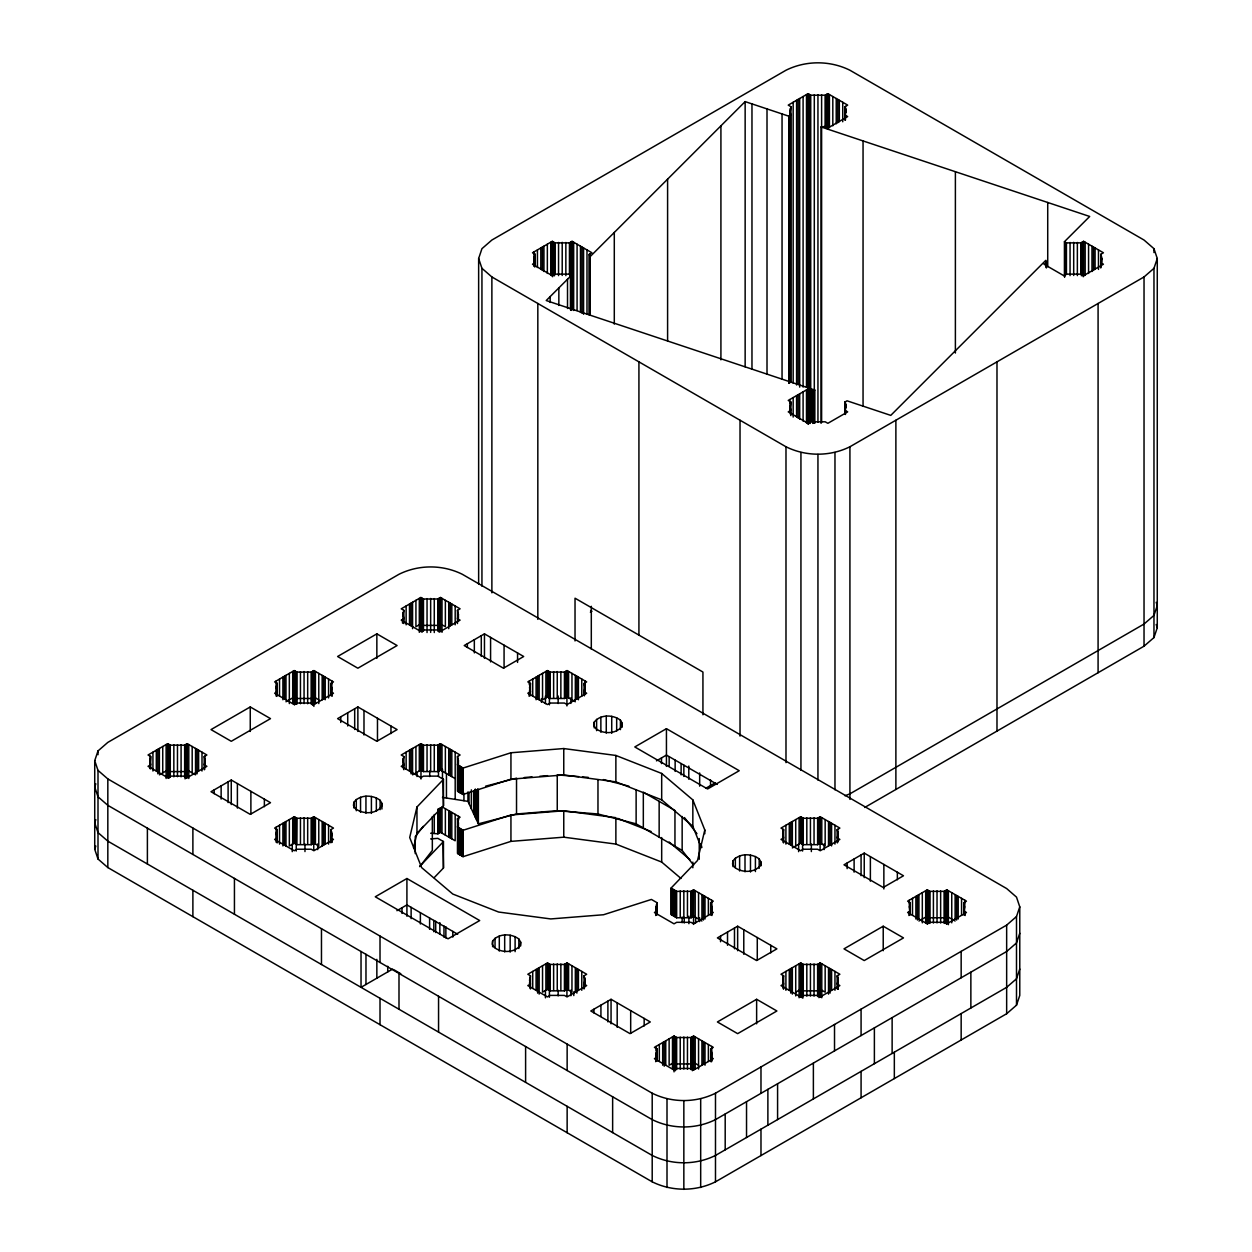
<?xml version="1.0" encoding="UTF-8"?>
<svg xmlns="http://www.w3.org/2000/svg" width="1252" height="1252" viewBox="0 0 1252 1252"><rect width="100%" height="100%" fill="white"/><g stroke="black" fill="none" stroke-linecap="round" stroke-linejoin="round"><path stroke-width="1.5" d="M520.675 945.933L520.675 942.161L518.86 939.047C511.489 933.272 498.515 933.147 492.631 941.034L492.239 944.196L494.055 947.31C501.426 953.085 514.4 953.21 520.284 945.323L520.675 942.161M622.244 727.068L622.244 723.296L620.429 720.182C613.057 714.423 600.084 714.282 594.199 722.185L593.808 725.346L595.623 728.461C602.995 734.22 615.968 734.361 621.853 726.457L622.244 723.296M149.708 768.212L150.663 756.505L148.033 755.003L167.658 743.672L170.272 745.19L184.654 745.19L187.268 743.672L206.893 755.003L204.264 756.505L204.264 769.714M204.264 756.505L205.218 760.668L204.264 764.815L206.893 766.318L187.268 777.648L184.654 776.13L170.272 776.13L167.658 777.648L148.033 766.318L150.663 764.815L149.708 760.668M277.255 683.42L276.316 687.567L277.255 691.714L274.626 693.232L294.251 704.563L296.88 703.045L311.247 703.045L313.876 704.563L333.486 693.232L330.872 691.714L331.811 687.567L330.872 683.42L333.486 681.902L313.876 670.571L311.247 672.089L296.88 672.089L294.251 670.571L274.626 681.902L277.255 683.42L277.255 695.486M277.255 829.606L276.316 833.754L277.255 837.901L274.626 839.419L294.251 850.75L296.88 849.232L311.247 849.232L313.876 850.75L333.486 839.419L330.872 837.901L331.811 833.754L330.872 829.606L333.486 828.088L313.876 816.758L311.247 818.276L296.88 818.276L294.251 816.758L274.626 828.088L277.255 829.606L277.255 842.799M403.848 610.334L402.909 614.482L403.848 618.629L401.219 620.147L420.844 631.477L423.473 629.959L437.84 629.959L440.469 631.477L460.094 620.147L457.465 618.629L458.404 614.482L457.465 610.334L460.094 608.816L440.469 597.486L437.84 599.004L423.473 599.004L420.844 597.486L401.219 608.816L403.848 610.334L403.848 623.543M701.277 847.541L692.841 826.304L661.682 799.856L615.874 781.858L563.76 774.957L510.941 779.167L463.083 794.457L457.465 791.217L457.465 756.505L460.094 755.003L440.469 743.672L437.84 745.19L423.473 745.19L420.844 743.672L401.219 755.003L403.848 756.505L402.909 760.668L403.848 764.815L401.219 766.318L420.844 777.648L423.473 776.13L437.84 776.13L443.458 779.386L443.458 805.787L416.963 833.409L413.551 847.761M457.465 756.505L458.404 760.668L457.465 764.815L463.083 768.055L510.941 752.765L563.76 748.555L615.874 755.457L661.682 773.454L692.841 799.903L704.798 829.998L704.798 833.754M442.003 833.175L442.003 806.773L460.094 817.212L457.465 818.73L458.404 822.877L457.465 827.024L463.083 830.264L510.941 814.974L563.76 810.78L615.874 817.681L615.874 844.083L661.682 862.065L680.978 878.434M534.181 266.3L535.12 254.312L532.476 252.779L552.288 241.339L554.949 242.872L569.457 242.872L572.117 241.339L591.93 252.779L589.285 254.312L589.285 314.753M529.502 691.339L530.441 683.42L527.812 681.902L547.437 670.571L550.066 672.089L564.433 672.089L567.062 670.571L586.687 681.902L584.058 683.42L584.058 695.486M529.502 983.696L530.441 975.777L527.812 974.259L547.437 962.929L550.066 964.447L564.433 964.447L567.062 962.929L586.687 974.259L584.058 975.777L584.058 988.986M584.058 683.42L584.997 687.567L584.058 691.714L586.687 693.232L567.062 704.563L564.433 703.045L550.066 703.045L547.437 704.563L527.812 693.232L530.441 691.714L529.502 687.567M584.058 975.777L584.997 979.925L584.058 984.072L586.687 985.59L567.062 996.921L564.433 995.403L550.066 995.403L547.437 996.921L527.812 985.59L530.441 984.072L529.502 979.925M656.095 910.611L657.034 902.692L651.416 899.437L603.542 914.742L550.739 918.937L498.609 912.035L452.801 894.053L421.642 867.605L409.701 837.51L416.963 807.008L443.458 779.386M656.095 1056.782L657.034 1048.863L654.405 1047.361L674.03 1036.03L676.659 1037.532L691.026 1037.532L693.655 1036.03L713.28 1047.361L710.651 1048.863L710.651 1060.929M789.918 114.746L790.873 106.655L788.228 105.121L808.041 93.681L810.701 95.215L825.209 95.215L827.869 93.681L847.682 105.121L845.037 106.655L845.037 120.302M704.798 829.998L697.52 860.484L671.041 888.122L676.659 891.361L691.026 891.361L693.655 889.843L713.28 901.174L710.651 902.692L711.59 906.839L710.651 910.986L713.28 912.505L693.655 923.835L691.026 922.317L676.659 922.317L674.03 923.835L654.405 912.505L657.034 910.986L656.095 906.839M710.651 1048.863L711.59 1053.01L710.651 1057.173L713.28 1058.676L693.655 1070.006L691.026 1068.488L676.659 1068.488L674.03 1070.006L654.405 1058.676L657.034 1057.173L656.095 1053.01M789.918 410.061L790.873 401.97L788.228 400.437L808.041 388.996L810.701 390.53L814.833 390.076L814.833 423.223M783.627 829.606L782.688 833.754L783.627 837.901L780.998 839.419L800.623 850.75L803.252 849.232L817.619 849.232L820.248 850.75L839.873 839.419L837.244 837.901L838.183 833.754L837.244 829.606L839.873 828.088L820.248 816.758L817.619 818.276L803.252 818.276L800.623 816.758L780.998 828.088L783.627 829.606L783.627 842.799M783.627 975.777L782.688 979.925L783.627 984.072L780.998 985.59L800.623 996.921L803.252 995.403L817.619 995.403L820.248 996.921L839.873 985.59L837.244 984.072L838.183 979.925L837.244 975.777L839.873 974.259L820.248 962.929L817.619 964.447L803.252 964.447L800.623 962.929L780.998 974.259L783.627 975.777L783.627 988.986M910.22 902.692L909.281 906.839L910.22 910.986L907.606 912.505L927.216 923.835L929.845 922.317L944.211 922.317L946.841 923.835L966.466 912.505L963.837 910.986L964.776 906.839L963.837 902.692L966.466 901.174L946.841 889.843L944.211 891.361L929.845 891.361L927.216 889.843L907.606 901.174L910.22 902.692L910.22 914.758M821.077 423.317L821.077 126.937L1089.694 216.471L1064.435 241.714L1066.438 242.872L1080.961 242.872L1083.606 241.339L1103.435 252.779L1100.774 254.312L1101.729 258.507L1100.774 262.701L1103.435 264.219L1083.606 275.675L1080.961 274.141L1066.438 274.141L1063.793 275.675L1043.965 264.219L1046.625 262.701L1045.843 260.306L890.767 415.382L847.041 400.812L845.037 401.97L845.037 414.24M353.878 802.282L353.487 805.443L355.302 808.557C362.673 814.332 375.647 814.457 381.531 806.57L381.923 803.408L380.107 800.294C372.736 794.519 359.762 794.394 353.878 802.282L353.878 807.947M732.952 860.938L732.561 864.099L734.376 867.198C741.747 872.973 754.721 873.113 760.606 865.21L760.997 862.049L759.182 858.935C751.81 853.175 738.837 853.035 732.952 860.938L732.952 866.587M94.729 760.668L98 750.934L107.829 742.389L398.997 574.277C418.684 564.495 442.613 564.495 462.301 574.277L1006.655 888.56L1016.499 897.121L1019.77 906.839L1019.77 995.45L1016.499 1005.184L1006.655 1013.729L715.487 1181.825C695.815 1191.622 671.87 1191.622 652.198 1181.825L107.829 867.558L98 858.997L94.729 849.279L94.729 760.668L98 770.387L98 858.997M95.825 783.815L94.729 787.054L98 796.788L107.829 805.333L652.198 1119.617C671.87 1129.398 695.815 1129.398 715.487 1119.617L1006.655 951.504L1016.499 942.959L1019.77 933.241M95.825 819.637L94.729 822.877L98 832.596L107.829 841.156L652.198 1155.439C671.87 1165.221 695.815 1165.221 715.487 1155.439L1006.655 987.327L1016.499 978.782L1019.77 969.048M94.729 849.279L95.825 846.039M478.64 584.136L478.64 258.507L481.942 248.679L491.88 240.04L785.99 70.237C805.865 60.362 830.045 60.362 849.92 70.237L1144.031 240.04L1153.968 248.679L1157.271 258.507L1157.271 627.737L1153.968 637.565L1144.031 646.188L864.694 807.477M1153.968 637.565L1153.968 268.319L1157.271 258.507M1016.499 1005.184L1016.499 916.558L1019.77 906.839M423.223 826.351L415.257 836.633L415.257 853.598M419.811 866.572L432.331 850.421L432.331 816.492M419.623 866.462L443.458 841.594L437.84 838.355L430.657 838.903M434.178 877.668L443.458 867.996L443.458 841.594M534.181 258.507L535.12 262.701L532.476 264.219L552.288 275.675L554.949 274.141L569.457 274.141L571.46 275.299L546.216 300.543L814.833 390.076M789.918 110.849L790.873 115.043L788.87 116.201L745.143 101.615L590.068 256.691L589.285 254.312M478.64 258.507L481.942 268.319L491.88 276.958L785.99 446.761C805.865 456.651 830.045 456.651 849.92 446.761L1144.031 276.958L1153.968 268.319M98 770.387L107.829 778.932L652.198 1093.215C671.87 1102.996 695.815 1102.996 715.487 1093.215L1006.655 925.118L1016.499 916.558M250.259 706.942L211.009 729.603L231.26 741.294L270.51 718.632L250.259 706.942L250.259 731.45M376.852 633.856L337.602 656.502L357.869 668.208L397.103 645.547L376.852 633.856L376.852 658.364M159.38 774.847L167.658 770.074L170.272 771.592L184.654 771.592L187.268 770.074L195.547 774.847L195.547 748.446M285.972 701.762L294.251 696.973L296.88 698.491L311.247 698.491L313.876 696.973L318.775 699.805M845.037 401.97L845.976 406.164L845.037 410.343L847.682 411.877L827.869 423.317L825.209 421.799L810.701 421.799L808.041 423.317L788.228 411.877L790.873 410.343L789.918 406.164M231.26 780.027L211.009 791.718L250.259 814.379L270.51 802.688L231.26 780.027L231.26 804.551M357.869 706.942L337.602 718.632L376.852 741.294L397.103 729.603L357.869 706.942L357.869 731.45M484.461 633.856L464.195 645.547L503.445 668.208L523.696 656.502L484.461 633.856L484.461 658.364M590.381 612.197L591.93 611.305L590.615 610.538M318.775 819.591L318.775 845.992L313.876 843.159L311.247 844.677L296.88 844.677L294.251 843.159L289.337 845.992L289.337 819.591M455.18 778.572L440.469 770.074L437.84 771.592L423.473 771.592L420.844 770.074L412.565 774.847L412.565 748.446M575.341 701.762L567.062 696.973L564.433 698.491L550.066 698.491L547.437 696.973L542.539 699.805L542.539 673.404M430.657 833.253L437.84 833.801L440.469 832.283L455.18 840.781L455.18 814.379M406.916 878.513L375.271 896.792L448.06 938.812L479.704 920.549L406.916 878.513L406.916 916.229M666.44 728.68L634.795 746.959L707.583 788.979L739.228 770.716L666.44 728.68L666.44 766.396M396.915 910.689L406.916 904.914L457.7 934.242M656.439 760.856L666.44 755.081L717.224 784.409M392.674 969.048L361.03 987.327L361.03 951.504M705.878 788.228L715.487 782.672M571.961 965.761L571.961 992.163L567.062 989.33L564.433 990.848L550.066 990.848L547.437 989.33L542.539 992.163L542.539 965.761M792.344 847.933L800.623 843.159L803.252 844.677L817.619 844.677L820.248 843.159L825.162 845.992L825.162 819.591M671.041 888.122L671.041 914.508L676.659 917.763L691.026 917.763L693.655 916.245L701.934 921.018M611.054 999.299L590.803 1010.99L630.038 1033.651L650.289 1021.961L611.054 999.299L611.054 1023.807M737.647 926.214L717.396 937.904L756.631 960.566L776.897 948.859L737.647 926.214L737.647 950.722M864.24 853.113L843.989 864.819L883.223 887.465L903.49 875.774L864.24 853.113L864.24 877.636M756.631 999.299L717.396 1021.961L737.647 1033.651L776.897 1010.99L756.631 999.299L756.631 1023.807M883.223 926.214L843.989 948.859L864.24 960.566L903.49 937.904L883.223 926.214L883.223 950.722M795.724 992.163L800.623 989.33L803.252 990.848L817.619 990.848L820.248 989.33L825.162 992.163L825.162 965.761M918.937 921.018L927.216 916.245L929.845 917.763L944.211 917.763L946.841 916.245L955.119 921.018M844.943 795.756L849.92 793.846L1144.031 624.044L1153.968 615.405L1157.271 605.592L1156.175 602.306M457.465 818.73L457.465 853.426L463.083 856.665L510.941 841.375L563.76 837.181L615.874 844.083M485.635 786.162L516.528 778.165L516.528 813.988L478.374 823.847L467.935 801.358L467.935 791.937M524.275 777.539L532.037 776.913M539.8 776.287L547.547 775.661M516.528 813.988L557.25 810.701L597.971 813.988L636.126 823.847L682.152 850.421L693.545 865.116M821.077 126.937L825.209 126.483L827.869 128.017L847.682 116.577L845.037 115.043L845.976 110.849L845.037 106.655M578.58 776.6L557.25 774.878L557.25 810.701M582.462 776.913L588.283 777.382M442.472 797.414L467.935 801.358M603.417 779.573L628.864 786.162M617.643 818.37L651.118 831.516M443.458 805.787L442.989 779.104M443.458 867.996L442.989 841.328M698.553 1065.264L693.655 1062.432L691.026 1063.934L676.659 1063.934L674.03 1062.432L669.131 1065.264L669.131 1038.863M394.083 969.862L400.781 973.743M669.1 841.97L689.883 859.592M684.437 817.54L696.957 833.707M1156.175 624.466L1157.271 627.737M700.995 843.879L701.871 847.494M1153.968 248.679L1153.968 252.575M1144.031 276.958L1144.031 646.188M1101.729 258.507L1101.729 262.404M1101.494 256.394L1101.494 262.247M1101.197 262.936L1101.197 266.832M1100.774 254.312L1100.774 267.959M1098.473 249.915L1098.473 269.415M1098.082 303.485L1098.082 672.731M1095.077 247.959L1095.077 269.399M1093.528 247.067L1093.528 270.463M1091.979 246.159L1091.979 271.512M1088.567 244.203L1088.567 273.452M1085.155 242.231L1085.155 275.377M1083.606 241.339L1083.606 276.442M1083.199 241.573L1083.199 276.676M1082.291 242.105L1082.291 275.252M1081.368 242.638L1081.368 275.784M1080.961 242.872L1080.961 274.063M1077.362 242.465L1077.362 275.612M1073.7 242.325L1073.7 275.471M1070.053 242.465L1070.053 275.612M1066.438 242.872L1066.438 274.063M1066.125 242.685L1066.125 273.891M1065.436 242.293L1065.436 275.44M1064.748 241.902L1064.748 276.989M1064.435 241.714L1064.435 276.817M1047.721 202.48L1047.721 266.817M1046.375 262.106L1046.375 267.959M1046.156 261.511L1046.156 267.365M1006.655 925.118L1006.655 1013.729M996.983 361.859L996.983 731.09M970.863 972.178L970.863 1007.985M965.151 911.738L965.151 915.509M964.932 900.298L964.932 904.054M964.541 904.758L964.541 914.586M964.243 902.457L964.243 914.993M963.837 902.692L963.837 914.758M961.567 898.341L961.567 915.322M961.16 951.379L961.16 977.781M961.16 1013.588L961.16 1039.989M958.187 896.401L958.187 919.031M956.653 895.509L956.653 920.032M955.386 171.696L955.386 353.033M955.119 894.632L955.119 919.14M951.755 892.676L951.755 922.849M948.374 890.735L948.374 924.665M946.841 889.843L946.841 923.788M946.434 890.078L946.434 924.023M945.526 890.61L945.526 922.661M944.634 891.127L944.634 923.178M944.211 891.361L944.211 923.413M940.643 890.954L940.643 923.006M937.028 890.814L937.028 922.88M933.413 890.954L933.413 923.006M929.845 891.361L929.845 923.413M929.438 891.127L929.438 923.178M928.53 890.61L928.53 922.661M927.638 890.078L927.638 924.023M927.216 889.843L927.216 923.788M925.682 890.735L925.682 922.787M922.317 892.676L922.317 922.849M918.937 894.632L918.937 919.14M917.419 895.509L917.419 920.032M915.885 896.401L915.885 919.031M912.505 898.341L912.505 915.322M909.813 902.457L909.813 914.993M909.515 904.758L909.515 910.407M909.14 900.298L909.14 904.054M908.921 911.738L908.921 915.509M897.355 872.237L897.355 879.78M895.884 420.234L895.884 789.464M894.335 1052.181L894.335 1078.582M892.128 1017.641L892.128 1053.448M883.865 864.443L883.865 888.967M874.381 1027.876L874.381 1063.699M870.375 856.665L870.375 881.173M863.051 140.913L863.051 406.102M861.079 854.944L861.079 875.696M861.079 1009.159L861.079 1035.561M861.079 1071.383L861.079 1097.785M854.114 858.966L854.114 872.159M849.92 446.761L849.92 799.386M847.15 862.988L847.15 868.638M845.742 108.736L845.742 112.633M845.742 404.052L845.742 407.949M845.444 106.42L845.444 120.067M845.35 401.782L845.444 414.49M842.737 102.273L842.737 121.773M839.325 100.301L839.325 121.741M838.183 833.754L838.183 841.297M838.183 979.925L838.183 989.362M837.776 99.409L837.776 122.806M837.948 831.657L837.948 841.5M837.948 977.843L837.948 989.158M837.651 829.372L837.651 842.565M837.651 975.543L837.651 988.736M837.244 829.606L837.244 842.799M837.244 975.777L837.244 988.986M836.226 98.517L836.226 123.854M834.974 452.488L834.974 789.824M834.959 825.256L834.959 844.114M834.959 971.427L834.959 990.285M834.521 1024.496L834.521 1050.898M832.815 96.545L832.815 125.795M831.594 823.3L831.594 845.929M831.594 969.486L831.594 990.222M830.06 822.423L830.06 845.053M830.06 968.594L830.06 993.118M829.419 94.573L829.419 127.72M828.527 821.531L828.527 846.055M828.527 967.718L828.527 994.119M827.869 93.681L827.869 128.784M827.447 93.916L827.447 129.019M826.539 94.448L826.539 127.594M825.631 94.98L825.631 126.17M825.209 95.215L825.209 126.421M824.082 843.942L824.082 849.607M821.609 94.808L821.609 422.393M821.782 817.634L821.782 844.036M821.782 963.821L821.782 997.766M820.248 816.758L820.248 843.159M820.248 962.929L820.248 996.874M820.107 842.674L820.107 850.218M819.841 816.993L819.841 843.394M819.841 963.179L819.841 997.108M818.933 817.509L818.933 843.911M818.933 963.696L818.933 997.641M817.947 94.667L817.947 422.253M817.947 454.413L817.947 780.043M818.041 818.041L818.041 844.443M818.041 964.212L818.041 996.263M817.619 818.276L817.619 844.677M817.619 964.447L817.619 996.514M814.301 94.808L814.301 389.231M814.05 817.869L814.05 844.271M814.05 964.04L814.05 996.107M813.784 390.154L813.784 423.301M813.377 1063.104L813.377 1098.912M812.751 390.248L812.751 423.411M811.719 390.374L811.719 421.58M811.359 844.036L811.359 851.579M810.701 95.215L810.701 389.654M810.701 390.53L810.701 421.721M810.435 817.728L810.435 844.13M810.435 963.915L810.435 995.966M810.279 94.98L810.279 389.403M810.279 390.28L810.279 423.426M809.371 94.448L809.371 388.887M809.371 389.763L809.371 422.91M808.463 93.916L808.463 388.355M808.463 389.231L808.463 424.334M808.041 93.681L808.041 388.12M808.041 388.996L808.041 424.084M806.82 817.869L806.82 844.271M806.82 964.04L806.82 996.107M806.491 94.573L806.491 387.056M806.491 389.888L806.491 423.035M803.095 96.545L803.095 387.087M803.095 391.86L803.095 421.095M803.252 818.276L803.252 844.677M803.252 964.447L803.252 996.514M802.845 818.041L802.845 844.443M802.845 964.212L802.845 998.157M802.595 843.504L802.595 851.047M801.937 817.509L801.937 843.911M801.937 963.696L801.937 997.641M800.936 452.488L800.936 770.324M801.045 816.993L801.045 843.394M801.045 963.179L801.045 997.108M800.623 816.758L800.623 843.159M800.623 962.929L800.623 996.874M799.684 98.517L799.684 387.103M799.684 393.817L799.684 419.17M799.089 817.634L799.089 844.036M799.089 963.821L799.089 997.766M798.62 844.114L798.62 851.657M798.134 99.409L798.134 384.098M798.134 394.709L798.134 418.121M796.585 100.301L796.585 384.99M796.585 395.601L796.585 417.057M795.724 819.591L795.724 845.992M795.724 965.761L795.724 995.935M793.173 102.273L793.173 383.049M793.173 397.573L793.173 417.072M792.344 821.531L792.344 846.055M792.344 967.718L792.344 994.119M790.873 106.655L790.873 382.173M790.873 401.97L790.873 415.617M790.81 822.423L790.81 845.053M790.81 968.594L790.81 993.118M790.56 115.215L790.56 382.361M790.466 410.593L790.466 414.49M790.168 108.736L790.168 114.589M790.168 404.052L790.168 409.905M789.871 115.622L789.871 382.752M789.777 399.545L789.777 403.441M789.276 823.3L789.276 844.051M789.276 969.486L789.276 990.222M789.183 116.013L789.183 383.143M788.87 116.201L788.87 383.331M785.99 446.761L785.99 762.64M785.912 825.256L785.912 844.114M785.912 971.427L785.912 990.285M783.22 829.372L783.22 842.565M783.22 975.543L783.22 988.736M782.923 831.657L782.688 837.525M782.923 977.843L782.688 983.696M782.046 113.916L782.046 379.106M777.586 1083.763L777.586 1119.585M770.762 945.323L770.762 952.866M767.883 1089.365L767.883 1125.188M767.006 108.908L767.006 374.098M760.997 862.049L760.997 865.821M760.981 1066.954L760.981 1093.356M760.981 1129.163L760.981 1155.565M759.182 858.935L759.182 868.372M757.272 937.529L757.272 960.159M755.41 856.478L755.41 871.564M751.967 103.9L751.967 369.074M750.48 855.085L750.48 872.049M746.536 1101.697L746.536 1137.505M745.143 101.615L745.143 366.805M745.003 854.866L745.003 871.83M743.782 929.751L743.782 954.259M740.026 420.234L740.026 736.113M739.619 855.914L739.619 871.001M735.347 858.089L735.347 867.511M734.486 928.029L734.486 948.781M727.522 932.051L727.522 945.26M725.19 1114.014L725.19 1149.837M720.917 125.842L720.917 359.84M720.557 936.073L720.557 941.739M715.487 1093.215L715.487 1181.825M711.746 900.298L711.965 915.509M711.746 1046.469L711.746 1061.555M711.59 906.839L711.59 914.383M711.59 1053.01L711.59 1060.554M711.355 904.758L711.355 914.586M711.355 1050.929L711.355 1060.757M711.058 902.457L711.058 914.993M711.058 1048.628L711.058 1061.837M710.541 779.871L710.541 785.536M710.651 902.692L710.651 914.758M708.366 898.341L708.366 915.322M708.366 1044.528L708.366 1061.493M705.001 896.401L705.001 919.031M705.001 1042.572L705.001 1065.202M703.467 895.509L703.467 920.032M703.467 1041.695L703.467 1064.31M702.935 714.798L702.935 672.042L575.028 598.206L575.028 640.946M701.934 894.632L701.934 919.14M701.934 1040.803L701.934 1065.311M700.682 1098.896L700.682 1187.506M699.665 772.969L699.665 786.162M699.633 917.826L699.633 921.597M699.242 838.527L699.242 859.263M698.553 892.676L698.553 919.078M698.553 1038.863L698.553 1069.02M695.658 917.2L695.658 922.865M695.189 890.735L695.189 917.137M695.189 1036.906L695.189 1068.958M693.655 889.843L693.545 924.414M693.655 1036.03L693.655 1069.959M693.248 890.078L693.248 916.48M693.248 1036.265L693.248 1070.194M692.841 799.903L692.841 826.304M692.841 862.112L692.841 867.777M692.34 890.61L692.34 917.012M692.34 1036.781L692.34 1070.726M691.433 891.127L691.433 917.528M691.433 1037.298L691.433 1069.364M691.026 891.361L691.026 917.763M691.026 1037.532L691.026 1069.599M688.788 766.052L688.788 779.245M688.897 916.167L688.897 923.694M687.458 890.954L687.458 917.356M687.458 1037.126L687.458 1069.192M684.249 917.325L684.249 922.974M683.842 765.128L683.842 776.443M683.842 890.814L683.842 917.215M683.842 1037L683.842 1069.052M683.842 1100.79L683.842 1189.4M682.152 816.492L682.152 850.421M682.152 916.996L682.152 922.661M681.119 763.563L681.119 774.878M680.227 890.954L680.227 917.356M680.227 1037.126L680.227 1069.192M676.659 891.361L676.659 917.763M676.659 1037.532L676.659 1069.599M676.252 891.127L676.252 917.528M676.252 1037.298L676.252 1069.364M675.344 890.61L675.344 917.012M675.344 1036.781L675.344 1070.726M675.141 760.105L675.141 771.42M674.953 846.274L674.953 810.467L643.325 792.187L643.325 828.01M674.437 890.078L674.437 916.48M674.437 1036.265L674.437 1070.194M674.03 889.843L674.03 916.245M674.03 1036.03L674.03 1071.853M673.56 889.577L673.56 915.979M672.527 888.983L672.527 915.384M672.496 1036.906L672.496 1068.958M671.495 888.388L671.495 914.789M669.163 756.662L669.163 766.083M667.598 179.161L667.598 340.998M667.003 1098.896L667.003 1187.506M665.751 1040.803L665.751 1065.311M664.217 1041.695L664.217 1066.203M662.684 1042.572L662.684 1065.202M661.682 773.454L661.682 799.856M661.682 837.557L661.682 862.065M661.494 757.945L661.494 763.595M659.319 1044.528L659.319 1061.493M659.147 801.327L659.147 837.134M657.034 902.692L657.034 914.758M657.034 1048.863L657.034 1060.929M656.627 911.221L656.627 914.993M656.627 1057.408L656.627 1061.18M656.33 904.758L656.33 910.407M656.33 1050.929L656.33 1056.578M655.938 1046.469L655.938 1050.24M655.719 911.738L655.719 915.509M655.719 1057.924L655.719 1061.696M652.198 1093.215L652.198 1181.825M644.17 1018.408L644.17 1025.951M638.927 361.859L638.927 635.093M636.126 789.918L636.126 823.847M630.679 1010.63L630.679 1033.26M620.429 720.182L620.429 729.619M617.189 1002.836L617.189 1027.344M616.673 717.725L616.673 730.918M615.874 755.457L615.874 781.858M614.294 232.465L614.294 324.111M612.635 1096.783L612.635 1132.591M611.727 716.332L611.727 733.312M607.893 1001.13L607.893 1021.867M606.265 716.113L606.265 733.093M600.866 717.161L600.866 732.248M600.929 1005.137L600.929 1016.452M597.971 780.059L597.971 813.988M596.609 719.337L596.609 730.652M594.199 722.185L594.199 727.835M593.964 1009.159L593.964 1012.931M591.304 606.297L591.304 649.052M589.927 256.097L590.068 315.191M589.692 254.078L589.692 314.518M589.535 254.907L589.535 315.347M586.985 249.915L586.985 314.268M585.153 681.025L585.153 684.797M584.997 687.567L584.997 691.339M584.997 979.925L584.997 985.59M584.762 685.486L584.762 691.135M584.762 977.843L584.762 985.387M584.465 691.965L584.465 695.736M584.465 984.307L584.465 988.078M583.573 247.959L583.573 314.252M582.023 247.067L582.023 313.36M581.773 679.069L581.773 696.049M581.773 971.427L581.773 990.285M580.474 246.159L580.474 312.468M578.408 677.129L578.408 699.758M578.408 969.486L578.408 990.222M577.078 244.203L577.078 310.496M576.875 676.236L576.875 698.866M576.875 968.594L576.875 993.118M575.341 675.36L575.341 699.868M575.341 967.718L575.341 992.226M573.807 991.803L573.807 995.575M573.666 242.231L573.666 310.48M572.117 241.339L572.117 309.588M571.961 673.404L571.961 699.805M571.694 241.573L571.694 309.823M571.46 275.299L571.46 310.386M571.147 275.111L571.147 310.214M570.896 697.771L570.896 703.421M570.896 990.129L570.896 995.778M570.787 242.105L570.787 310.355M570.458 274.72L570.458 309.807M569.879 242.638L569.879 275.784M569.457 242.872L569.457 274.063M568.596 671.463L568.596 697.865M568.596 963.821L568.596 990.222M567.516 279.243L567.516 308.493M567.062 670.571L567.062 696.973M567.062 962.929L567.062 989.33M567.14 1044.105L567.14 1070.507M567.14 1106.33L567.14 1132.731M566.921 696.503L566.921 705.925M566.921 988.861L566.921 996.389M566.655 670.822L566.655 697.223M566.655 963.179L566.655 989.565M565.857 242.465L565.857 275.612M565.747 671.338L565.747 697.74M565.747 963.696L565.747 990.097M564.84 671.855L564.84 698.256M564.84 964.212L564.84 990.614M564.433 672.089L564.433 698.491M564.433 964.447L564.433 990.848M563.76 748.555L563.76 774.957M563.76 810.78L563.76 837.181M562.211 242.325L562.211 275.471M560.865 671.682L560.865 698.084M560.865 964.04L560.865 990.442M558.846 287.913L558.846 305.472M558.548 242.465L558.548 275.612M558.157 695.971L558.157 703.514M558.157 990.207L558.157 995.872M557.25 671.557L557.25 697.959M557.25 963.915L557.25 990.301M554.949 242.872L554.949 274.063M554.526 242.638L554.526 275.784M553.619 242.105L553.619 275.252M553.634 671.682L553.634 698.084M553.634 964.04L553.634 990.442M552.711 241.573L552.711 276.676M552.288 241.339L552.288 276.442M550.755 242.231L550.755 275.377M550.16 296.599L550.16 302.452M550.066 672.089L550.066 698.491M550.066 964.447L550.066 990.848M549.659 671.855L549.659 698.256M549.659 964.212L549.659 990.614M549.409 697.317L549.409 704.86M549.409 989.675L549.409 997.218M548.752 671.338L548.752 697.74M548.752 963.696L548.752 990.097M547.844 670.822L547.844 697.223M547.844 963.179L547.844 989.565M547.437 670.571L547.437 696.973M547.437 962.929L547.437 989.33M547.343 244.203L547.343 273.452M545.903 671.463L545.903 697.865M545.903 963.821L545.903 990.222M545.434 696.049L545.434 703.593M545.434 990.301L545.434 997.828M543.931 246.159L543.931 271.512M542.382 247.067L542.382 270.463M541.459 698.553L541.459 702.325M540.833 247.959L540.833 269.399M539.158 675.36L539.158 699.868M539.158 967.718L539.158 994.119M537.828 303.485L537.828 619.38M537.624 676.236L537.624 698.866M537.624 968.594L537.624 993.118M537.437 249.915L537.437 267.474M536.091 677.129L536.091 699.758M536.091 969.486L536.091 990.222M535.12 254.312L535.12 266.598M534.714 254.078L534.714 266.832M534.416 256.394L534.416 266.457M534.025 251.887L534.025 265.534M532.726 679.069L532.726 696.049M532.726 971.427L532.726 988.407M530.441 683.42L530.441 695.486M530.441 975.777L530.441 988.986M530.034 691.965L530.034 695.736M530.034 984.307L530.034 988.078M529.737 685.486L529.737 691.135M529.737 977.843L529.737 983.493M529.346 681.025L529.346 684.797M529.126 692.481L529.126 696.253M525.605 1046.531L525.605 1082.338M518.86 939.047L518.86 948.468M517.561 652.965L517.561 662.402M515.104 936.574L515.104 951.661M510.941 752.765L510.941 779.167M510.941 814.974L510.941 841.375M510.159 935.197L510.159 952.162M504.681 934.962L504.681 951.943M504.071 645.187L504.071 667.817M499.298 936.011L499.298 951.097M495.041 938.186L495.041 947.623M492.631 941.034L492.631 946.7M491.88 276.958L491.88 592.838M490.581 637.393L490.581 661.901M481.942 268.319L481.942 586.155M481.284 635.672L481.284 656.424M478.374 789.918L478.374 823.847M477.81 788.697L477.81 822.627M476.558 789.793L476.558 819.95M475.322 788.995L475.322 817.274M474.743 789.668L474.743 816.054M474.336 639.694L474.336 652.902M473.679 791.139L473.679 813.753M471.347 789.856L471.347 808.714M468.999 792.344L468.999 803.659M467.372 643.716L467.372 647.487M463.944 793.205L463.944 800.748M463.083 768.055L463.083 794.457M463.083 830.264L463.083 856.665M462.614 767.789L462.614 794.175M462.614 829.998L462.614 856.399M461.581 767.194L461.581 793.596M461.581 829.403L461.581 855.805M460.548 766.6L460.548 793.001M460.548 828.808L460.548 855.21M460.094 766.318L460.094 792.719M460.094 828.542L460.094 854.944M459.672 766.083L459.672 792.485M459.672 828.308L459.672 854.709M458.78 765.567L458.78 791.968M458.78 827.791L458.78 854.177M458.561 816.335L458.561 820.107M458.404 614.482L458.404 618.253M458.404 760.668L458.404 766.318M458.404 822.877L458.404 826.649M458.169 612.4L458.169 619.943M458.169 758.571L458.169 766.521M458.169 820.796L458.169 826.445M457.872 765.05L457.872 791.452M457.872 827.259L457.872 853.661M457.465 610.334L457.465 623.543M455.18 605.984L455.18 624.842M455.18 752.17L455.196 799.386M452.801 931.41L452.801 937.075M451.815 604.043L451.815 624.779M451.815 750.214L451.815 776.616M451.815 812.438L451.815 838.84M450.282 603.151L450.282 625.781M450.282 749.338L450.282 775.739M450.282 811.546L450.282 837.948M448.748 602.275L448.748 628.676M448.748 748.446L448.748 774.847M448.748 810.67L448.748 837.072M446.448 773.533L446.448 798.04M445.868 926.683L445.868 937.998M445.368 600.318L445.368 626.72L440.469 623.887L437.84 625.405L423.473 625.405L420.844 623.887L415.93 626.72L415.93 600.318M445.368 746.505L445.368 772.907M445.368 808.714L445.368 835.115M443.975 925.885L443.975 937.2M442.472 769.135L442.472 778.572M442.003 598.378L442.003 632.323M442.003 744.549L442.003 770.95M440.469 597.486L440.469 631.431M440.469 743.672L440.469 770.074M440.469 807.775L440.469 832.283M440.047 597.72L440.047 631.665M440.047 743.907L440.047 770.309M440.047 808.009L440.047 832.517M439.843 922.63L439.843 933.945M439.155 598.253L439.155 632.182M439.155 744.424L439.155 770.825M439.155 808.526L439.155 833.049M438.497 770.418L438.497 776.068M438.56 996.279L438.56 1032.102M438.247 598.769L438.247 630.82M438.247 744.94L438.247 771.342M438.247 809.042L438.247 833.566M437.84 599.004L437.84 631.055M437.84 745.19L437.84 771.592M437.84 809.293L437.84 833.801M435.696 921.253L435.696 932.552M434.272 598.597L434.272 632.542M434.272 744.783L434.272 771.169M434.272 814.536L434.272 833.394M433.818 920.455L433.818 931.754M430.657 598.456L430.657 632.401M430.657 744.643L430.657 771.044M429.733 770.95L429.733 776.6M429.608 918.029L429.608 929.328M427.042 598.597L427.042 632.542M427.042 744.783L427.042 771.169M423.473 599.004L423.473 631.055M423.473 745.19L423.473 771.592M423.051 598.769L423.051 630.82M423.051 744.94L423.051 771.342M422.159 598.253L422.159 632.182M422.159 744.424L422.159 770.825M421.251 597.72L421.251 631.665M421.251 743.907L421.251 770.309M420.985 769.589L420.985 779.01M420.844 597.486L420.844 631.431M420.844 743.672L420.844 770.074M420.375 912.677L420.375 923.992M419.31 598.378L419.31 632.323M419.31 744.549L419.31 770.95M417.01 772.75L417.01 776.506M416.963 807.008L416.963 833.409M415.93 746.505L415.93 772.907M412.565 602.275L412.565 628.676M411.032 603.151L411.032 625.781M411.032 749.338L411.032 773.846M411.125 907.34L411.125 918.655M409.498 604.043L409.498 624.779M409.498 750.214L409.498 770.966M406.133 605.984L406.133 624.842M406.133 752.17L406.133 769.135M403.848 756.505L403.848 769.714M403.441 618.864L403.441 622.635M403.441 765.05L403.441 768.822M403.144 612.4L403.144 619.943M403.144 758.571L403.144 766.521M402.534 619.396L402.534 623.167M401.97 907.778L401.97 913.428M398.997 973.446L398.997 1009.253M390.968 726.05L390.968 733.594M387.729 966.262L387.729 971.912M381.923 803.408L381.923 809.058M380.107 800.294L380.107 809.715M380.013 936.073L380.013 962.475M380.013 998.298L380.013 1024.684M377.478 718.272L377.478 740.902M376.852 959.345L376.852 978.188M376.351 797.837L376.351 811.03M371.406 796.444L371.406 813.409M365.944 796.225L365.944 813.19M365.975 954.306L365.975 984.479M363.988 710.479L363.988 735.002M360.545 797.274L360.545 812.36M356.288 799.433L356.288 810.748M354.692 708.773L354.692 729.509M347.727 712.795L347.727 725.988M340.763 716.801L340.763 722.467M331.952 681.025L331.952 684.797M332.171 692.481L332.171 696.253M332.171 838.652L332.171 842.424M331.811 687.567L331.811 691.339M331.811 833.754L331.811 837.525M331.577 685.486L331.577 691.135M331.577 831.657L331.577 837.322M331.279 691.965L331.279 695.736M331.279 838.136L331.279 841.907M330.872 683.42L330.872 695.486M330.872 829.606L330.872 842.799M328.587 679.069L328.587 697.927M328.587 825.256L328.587 844.114M325.207 677.129L325.207 699.758M325.207 823.3L325.207 844.051M323.673 676.236L323.673 698.866M323.673 822.423L323.673 845.053M322.155 675.36L322.155 699.868M322.155 821.531L322.155 846.055M321.467 928.671L321.467 964.494M318.775 673.404L318.775 703.577M317.695 843.942L317.695 849.607M315.41 671.463L315.41 703.514M315.41 817.634L315.41 844.036M313.876 670.571L313.876 706.41M313.876 816.758L313.72 850.218M313.454 670.822L313.454 704.751M313.454 816.993L313.454 843.394M312.562 671.338L312.562 705.283M312.562 817.509L312.562 843.911M311.654 671.855L311.654 703.921M311.654 818.041L311.654 844.443M311.247 672.089L311.247 704.156M311.247 818.276L311.247 844.677M307.679 671.682L307.679 703.749M307.679 817.869L307.679 844.271M304.972 844.036L304.972 851.579M304.064 671.557L304.064 703.608M304.064 817.728L304.064 844.13M300.449 671.682L300.449 703.749M300.449 817.869L300.449 844.271M296.88 672.089L296.88 704.156M296.88 818.276L296.88 844.677M296.458 671.855L296.458 703.921M296.458 818.041L296.223 851.047M295.566 671.338L295.566 703.389M295.566 817.509L295.566 843.911M294.658 670.822L294.658 704.751M294.658 816.993L294.658 843.394M294.251 670.571L294.251 704.516M294.251 816.758L294.251 843.159M292.718 671.463L292.718 703.514M292.718 817.634L292.718 844.036M292.248 844.114L292.248 851.657M289.337 673.404L289.337 703.577M285.972 675.36L285.972 699.868M285.972 821.531L285.972 846.055M284.439 676.236L284.439 698.866M284.439 822.423L284.439 845.053M282.905 677.129L282.905 699.758M282.905 823.3L282.905 845.929M279.525 679.069L279.525 696.049M279.525 825.256L279.525 844.114M276.849 683.185L276.849 696.394M276.849 829.372L276.849 842.565M276.551 685.486L276.551 695.314M276.551 831.657L276.551 841.5M276.16 681.025L276.16 696.112M276.16 827.196L276.16 842.283M264.375 799.152L264.375 806.695M250.885 791.358L250.885 813.988M237.395 783.564L237.395 808.088M234.437 878.419L234.437 914.242M228.099 781.858L228.099 802.595M221.135 785.88L221.135 799.073M214.17 789.902L214.17 793.674M205.218 760.668L205.218 764.44M204.984 758.571L204.984 764.236M204.686 756.271L204.686 769.479M201.995 752.17L201.995 771.029M198.614 750.214L198.614 770.966M197.08 749.338L197.08 773.846M192.886 828.042L192.886 854.443M192.886 890.25L192.886 916.652M192.182 746.505L192.182 772.907M188.802 744.549L188.802 778.494M187.268 743.672L187.268 777.602M186.861 743.907L186.861 777.852M185.969 744.424L185.969 778.368M185.061 744.94L185.061 778.885M184.654 745.19L184.654 777.242M181.086 744.783L181.086 776.835M177.471 744.643L177.471 776.694M173.84 744.783L173.84 776.835M170.272 745.19L170.272 777.242M169.865 744.94L169.865 777.007M168.957 744.424L168.957 778.368M168.065 743.907L168.065 777.852M167.658 743.672L167.658 777.602M166.125 744.549L166.125 778.494M162.744 746.505L162.744 772.907M159.38 748.446L159.38 772.969M157.846 749.338L157.846 773.846M156.312 750.214L156.312 770.966M152.932 752.17L152.932 771.029M150.663 756.505L150.663 768.587M150.24 756.271L150.24 768.822M149.943 758.571L149.943 768.399M147.392 828.167L147.392 863.99M107.829 778.932L107.829 867.558M98 750.934L98 754.706"/></g></svg>
